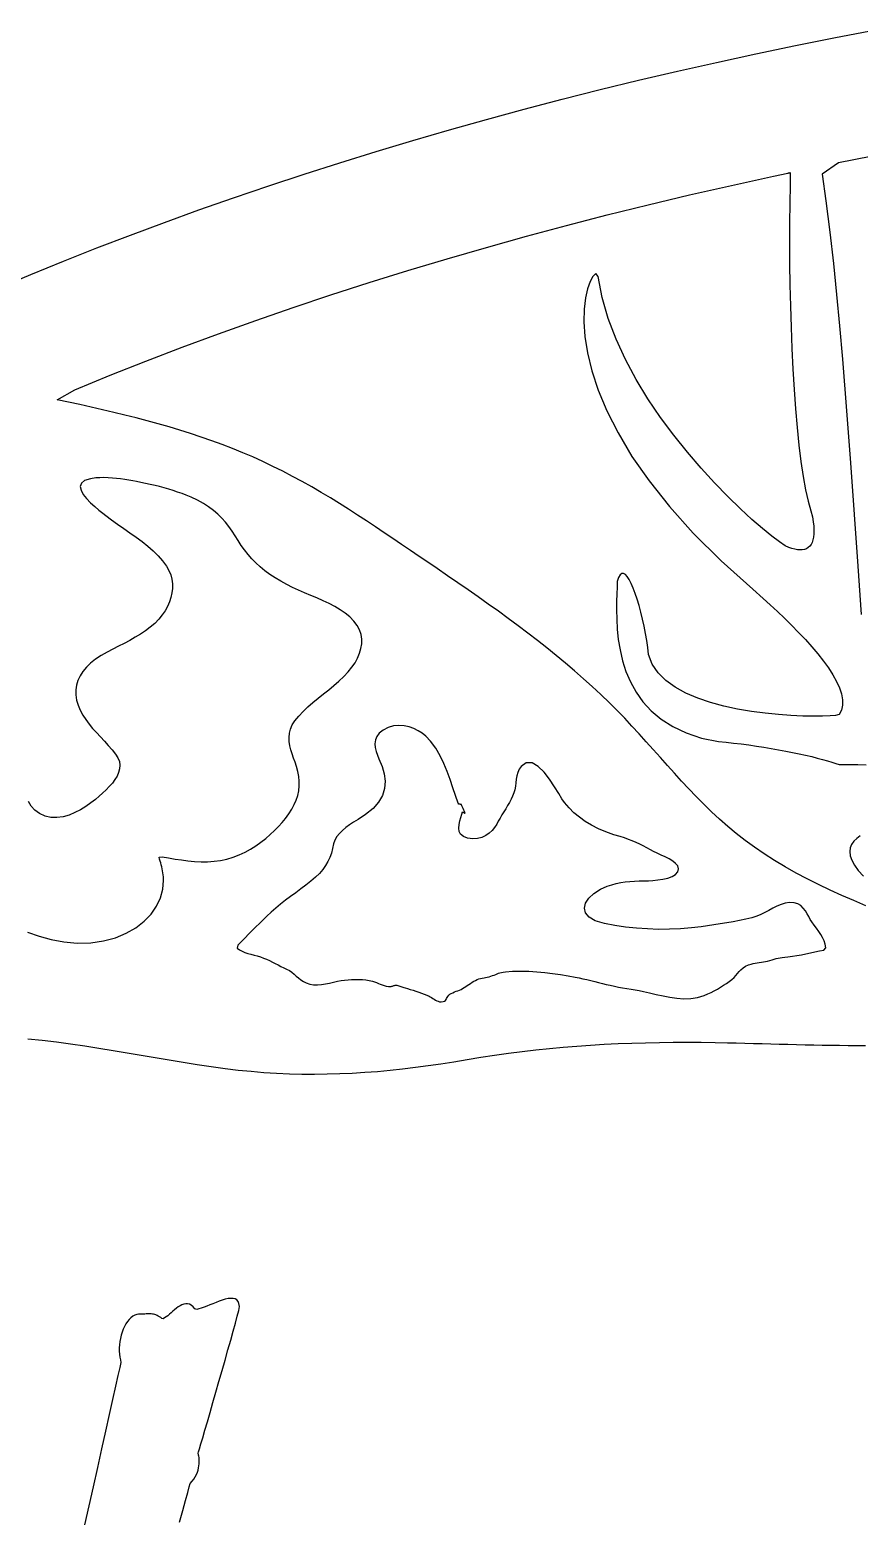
# Model space of a CAD drawing. Extents: x 0.2 to 24.2, y 0.4 to 12.4.
# Drawn here: x 4.51 to 7.88, y 5.97 to 12.01 of the extents above; entities that cross this region are included whole.
import ezdxf

# ---------------------------------------------------------------- set-up
doc = ezdxf.new("R2010")
doc.units = 0
doc.linetypes.add('0', pattern=[0])
doc.layers.add('1', color=7, linetype='0')

msp = doc.modelspace()

# ---------------------------------------------------------------- linework, layer by layer
at = {"layer": '1'}
for points in [[(4.38662, 10.965973), (4.518211, 11.021139), (4.651512, 11.075378), (4.786278, 11.128677), (4.922752, 11.181028), (5.060448, 11.23242), (5.199852, 11.282841), (5.340721, 11.332285), (5.483299, 11.380737), (5.627098, 11.428194), (5.772118, 11.474642), (5.91909, 11.520067), (6.067039, 11.564466), (6.216454, 11.607826), (6.367088, 11.650137), (6.519188, 11.691391), (6.672752, 11.731573), (6.827293, 11.770676), (6.983299, 11.808691), (7.14077, 11.845608), (7.299217, 11.881414), (7.458885, 11.916103), (7.619774, 11.949663), (7.781639, 11.982082), (7.944969, 12.013355)], [(7.993553, 11.513487), (7.793358, 11.474573), (7.727684, 11.427835), (7.743065, 11.319483), (7.75869, 11.193029), (7.773094, 11.066429), (7.786034, 10.939693), (7.797997, 10.812834), (7.809959, 10.677259), (7.827049, 10.46777), (7.842918, 10.258198), (7.858055, 10.04855), (7.871971, 9.838833), (7.886131, 9.642096)], [(7.904442, 8.461964), (7.855858, 8.482626), (7.807762, 8.503723), (7.760155, 8.525351), (7.71328, 8.547606), (7.667137, 8.570583), (7.621971, 8.594379), (7.577538, 8.619091), (7.534569, 8.644812), (7.492577, 8.671638), (7.452782, 8.698969), (7.415428, 8.726397), (7.379539, 8.75457), (7.345116, 8.783424), (7.311668, 8.812889), (7.279442, 8.842897), (7.247704, 8.873386), (7.217186, 8.904291), (7.187157, 8.935543), (7.15786, 8.967079), (7.128807, 8.998831), (7.099998, 9.030735), (7.071678, 9.062725), (7.04287, 9.094734), (7.014549, 9.126696), (6.985741, 9.158546), (6.956444, 9.190218), (6.926903, 9.221645), (6.896873, 9.252764), (6.864647, 9.284813), (6.830467, 9.317726), (6.795555, 9.350208), (6.760155, 9.382284), (6.723778, 9.413973), (6.687157, 9.445293), (6.649315, 9.476267), (6.611717, 9.506916), (6.573143, 9.53726), (6.534081, 9.567318), (6.49453, 9.597111), (6.454735, 9.626663), (6.414452, 9.655991), (6.37368, 9.685116), (6.332909, 9.71406), (6.291649, 9.742842), (6.250145, 9.771484), (6.208397, 9.800009), (6.166649, 9.828432), (6.128075, 9.854328), (6.092918, 9.878237), (6.057762, 9.902239), (6.022362, 9.926291), (5.986961, 9.950346), (5.951561, 9.974363), (5.915672, 9.998293), (5.880028, 10.022095), (5.843651, 10.045725), (5.807274, 10.069136), (5.770409, 10.092287), (5.733299, 10.115131), (5.695702, 10.137627), (5.657616, 10.159725), (5.619041, 10.181387), (5.579979, 10.202564), (5.540428, 10.223215), (5.500145, 10.243296), (5.459129, 10.262758), (5.418358, 10.281202), (5.377586, 10.298662), (5.336327, 10.315414), (5.294823, 10.33149), (5.252586, 10.34692), (5.209862, 10.361742), (5.166649, 10.375982), (5.123192, 10.389675), (5.079247, 10.402853), (5.034813, 10.415548), (4.990135, 10.427792), (4.945213, 10.439617), (4.900047, 10.451056), (4.854637, 10.462139), (4.808983, 10.4729), (4.763329, 10.483372), (4.71743, 10.493586), (4.671288, 10.503572), (4.625145, 10.513367), (4.696434, 10.55415), (4.839745, 10.612663), (4.984764, 10.669981), (5.131737, 10.726093), (5.280174, 10.781), (5.430321, 10.83469), (5.582176, 10.887167), (5.735741, 10.938417), (5.891014, 10.988443), (6.047997, 11.037235), (6.206444, 11.084791), (6.366356, 11.131104), (6.528221, 11.176172), (6.691307, 11.219986), (6.856102, 11.262545), (7.022606, 11.303841), (7.190331, 11.343872), (7.359764, 11.382631), (7.530663, 11.420115), (7.58828, 11.432434), (7.588768, 11.432543), (7.5895, 11.432652), (7.590233, 11.432762), (7.590477, 11.432871), (7.591209, 11.432981), (7.591698, 11.433088), (7.59243, 11.433199), (7.592918, 11.433308), (7.593407, 11.433416), (7.593895, 11.433525), (7.594627, 11.433636), (7.595116, 11.433744), (7.595848, 11.433853), (7.596336, 11.433962), (7.596825, 11.434071), (7.597557, 11.434179), (7.598045, 11.434288), (7.598534, 11.434397), (7.597557, 11.38414), (7.596092, 11.309244), (7.595116, 11.230614), (7.595116, 11.148991), (7.595604, 11.0651), (7.596825, 10.979679), (7.599022, 10.893457), (7.601707, 10.807169), (7.605125, 10.721546), (7.609032, 10.637321), (7.613914, 10.555227), (7.61953, 10.475994), (7.626122, 10.400358), (7.633446, 10.32905), (7.641258, 10.262802), (7.650291, 10.202347), (7.660057, 10.14842), (7.670555, 10.101749), (7.68203, 10.06307), (7.688622, 10.03866), (7.691551, 10.018814), (7.693504, 10.000715), (7.694481, 9.984316), (7.694481, 9.96958), (7.69326, 9.956459), (7.690575, 9.944916), (7.687157, 9.934908), (7.682762, 9.926394), (7.677391, 9.919329), (7.671043, 9.913673), (7.663963, 9.909386), (7.655907, 9.906424), (7.647118, 9.904745), (7.637596, 9.904308), (7.627342, 9.905071), (7.616356, 9.906994), (7.604881, 9.91003), (7.592918, 9.914143), (7.577538, 9.921587), (7.554344, 9.937033), (7.523338, 9.960199), (7.485985, 9.990631), (7.443016, 10.027884), (7.395897, 10.071507), (7.344872, 10.12105), (7.291405, 10.176064), (7.236473, 10.236097), (7.181053, 10.300707), (7.126122, 10.369434), (7.072411, 10.441835), (7.021141, 10.51746), (6.973534, 10.595858), (6.930077, 10.676579), (6.891991, 10.759176), (6.860252, 10.843197), (6.835838, 10.928192), (6.819725, 11.013716), (6.809227, 11.02508), (6.797508, 11.01302), (6.786278, 10.992266), (6.77578, 10.963146), (6.767723, 10.925987), (6.762352, 10.881113), (6.761375, 10.828857), (6.765526, 10.769541), (6.77578, 10.703495), (6.793358, 10.631046), (6.819237, 10.552521), (6.854149, 10.468246), (6.899803, 10.378551), (6.956444, 10.283762), (7.025536, 10.184208), (7.108299, 10.080212), (7.205223, 9.972105), (7.317528, 9.860212), (7.446434, 9.744862), (7.48867, 9.708044), (7.516991, 9.68202), (7.546043, 9.655033), (7.575096, 9.627262), (7.603905, 9.598877), (7.632225, 9.570065), (7.659569, 9.540997), (7.685692, 9.511847), (7.71035, 9.482798), (7.733055, 9.454021), (7.753563, 9.425697), (7.771385, 9.398003), (7.786278, 9.371113), (7.797997, 9.345205), (7.806297, 9.320456), (7.810448, 9.297043), (7.810448, 9.275143), (7.806053, 9.254934), (7.796532, 9.236589), (7.782372, 9.233023), (7.759666, 9.231211), (7.728905, 9.230064), (7.691795, 9.229809), (7.649071, 9.230659), (7.601219, 9.232834), (7.550194, 9.236551), (7.495995, 9.242029), (7.440819, 9.249485), (7.384422, 9.259138), (7.329002, 9.271208), (7.274803, 9.285908), (7.223289, 9.303461), (7.17495, 9.324083), (7.131493, 9.34799), (7.093651, 9.375404), (7.062401, 9.406544), (7.038475, 9.441622), (7.023582, 9.480862), (7.020409, 9.508944), (7.016258, 9.537258), (7.011375, 9.566092), (7.00576, 9.595045), (6.999657, 9.623734), (6.992821, 9.651754), (6.985497, 9.678715), (6.977928, 9.704222), (6.969872, 9.727879), (6.961815, 9.749296), (6.953514, 9.768074), (6.945457, 9.783823), (6.937401, 9.796144), (6.929588, 9.804647), (6.92202, 9.808937), (6.91494, 9.808617), (6.908104, 9.803293), (6.902, 9.792572), (6.896629, 9.776062), (6.896141, 9.753963), (6.895409, 9.727049), (6.894188, 9.695934), (6.8937, 9.661234), (6.894432, 9.623558), (6.896873, 9.583519), (6.901024, 9.541729), (6.908104, 9.498804), (6.918358, 9.455353), (6.93203, 9.411991), (6.950096, 9.369329), (6.972801, 9.327982), (7.000877, 9.288563), (7.034813, 9.251682), (7.074852, 9.217955), (7.121971, 9.18799), (7.17617, 9.162403), (7.23867, 9.141806), (7.307518, 9.127159), (7.337791, 9.124435), (7.368309, 9.121239), (7.399315, 9.117607), (7.430077, 9.113581), (7.460838, 9.109203), (7.491356, 9.104513), (7.521385, 9.099554), (7.550926, 9.094364), (7.579735, 9.088987), (7.607811, 9.083464), (7.634666, 9.077829), (7.660545, 9.072134), (7.685204, 9.066412), (7.708153, 9.060705), (7.729637, 9.055058), (7.749413, 9.049507), (7.767235, 9.044094), (7.78286, 9.038864), (7.796776, 9.034231), (7.817284, 9.03421), (7.842674, 9.03409), (7.872704, 9.033766), (7.906395, 9.033155)], [(4.505028, 8.354324), (4.552147, 8.337927), (4.600731, 8.32439), (4.652, 8.314772), (4.7062, 8.310137), (4.761375, 8.311497), (4.813377, 8.318998), (4.861229, 8.332045), (4.90493, 8.350037), (4.943993, 8.372377), (4.977684, 8.39847), (5.006004, 8.427711), (5.028465, 8.459507), (5.044823, 8.493259), (5.054344, 8.528368), (5.056786, 8.564236), (5.056053, 8.579084), (5.055077, 8.587162), (5.053856, 8.595209), (5.052391, 8.603228), (5.050926, 8.611217), (5.049217, 8.619184), (5.047264, 8.627123), (5.045311, 8.635042), (5.043114, 8.642937), (5.040916, 8.650812), (5.038719, 8.65867), (5.051659, 8.659731), (5.077049, 8.655325), (5.103172, 8.651079), (5.129051, 8.647226), (5.155663, 8.643997), (5.18203, 8.641619), (5.208641, 8.640327), (5.235252, 8.640352), (5.26162, 8.641918), (5.287743, 8.645264), (5.313622, 8.650618), (5.339012, 8.658201), (5.36367, 8.667665), (5.387108, 8.678656), (5.409813, 8.690987), (5.431297, 8.704468), (5.451561, 8.71892), (5.470848, 8.734146), (5.489159, 8.749969), (5.506248, 8.766195), (5.522606, 8.782646), (5.537254, 8.799124), (5.551414, 8.815784), (5.565331, 8.83428), (5.577293, 8.852856), (5.587059, 8.871527), (5.594872, 8.890306), (5.600975, 8.909204), (5.604881, 8.928238), (5.607079, 8.947418), (5.607079, 8.966761), (5.60537, 8.986277), (5.601463, 9.005976), (5.595848, 9.025877), (5.589989, 9.043205), (5.584129, 9.06023), (5.57827, 9.077135), (5.573387, 9.093954), (5.569237, 9.11072), (5.566795, 9.127468), (5.565819, 9.144222), (5.567772, 9.16102), (5.571678, 9.177896), (5.578758, 9.194881), (5.5895, 9.212002), (5.604881, 9.230974), (5.622704, 9.249834), (5.641991, 9.268023), (5.662254, 9.285709), (5.683739, 9.303068), (5.705223, 9.320271), (5.726707, 9.33749), (5.747948, 9.354897), (5.768211, 9.372662), (5.787743, 9.390957), (5.805321, 9.409958), (5.820702, 9.428778), (5.833153, 9.447262), (5.843651, 9.46611), (5.851707, 9.48521), (5.857323, 9.50444), (5.860252, 9.523689), (5.860497, 9.542837), (5.857567, 9.561773), (5.851463, 9.580372), (5.841942, 9.598524), (5.829002, 9.616114), (5.812401, 9.632862), (5.793602, 9.648108), (5.773094, 9.662113), (5.751122, 9.67507), (5.727928, 9.687166), (5.703758, 9.698603), (5.678856, 9.709566), (5.653709, 9.720249), (5.628807, 9.730846), (5.604149, 9.74155), (5.579491, 9.752552), (5.556053, 9.764162), (5.531883, 9.777195), (5.508934, 9.790855), (5.487694, 9.805145), (5.467674, 9.820065), (5.448875, 9.835613), (5.431297, 9.851797), (5.41494, 9.868616), (5.399559, 9.886072), (5.385399, 9.904165), (5.371971, 9.922897), (5.35952, 9.942268), (5.347313, 9.961954), (5.334862, 9.980934), (5.321678, 9.999176), (5.307762, 10.016676), (5.29287, 10.03343), (5.276756, 10.049431), (5.259178, 10.064671), (5.239647, 10.079145), (5.218407, 10.092848), (5.194969, 10.105776), (5.168846, 10.11792), (5.149071, 10.126129), (5.131737, 10.132725), (5.113914, 10.13899), (5.096092, 10.144932), (5.077782, 10.150562), (5.059471, 10.15589), (5.040916, 10.160919), (5.022118, 10.165663), (5.003075, 10.17013), (4.984032, 10.174328), (4.9645, 10.178265), (4.947411, 10.181562), (4.931786, 10.18445), (4.915672, 10.187279), (4.899559, 10.189947), (4.882713, 10.192362), (4.865868, 10.194429), (4.849022, 10.196049), (4.831932, 10.19713), (4.815086, 10.197575), (4.798241, 10.197287), (4.781639, 10.196175), (4.760643, 10.193314), (4.736717, 10.185781), (4.723289, 10.174936), (4.719139, 10.161484), (4.722313, 10.146137), (4.731346, 10.129602), (4.744774, 10.112595), (4.760887, 10.095819), (4.777977, 10.079987), (4.794823, 10.065811), (4.809959, 10.053999), (4.822411, 10.044094), (4.846092, 10.026525), (4.870506, 10.009102), (4.895409, 9.991699), (4.920555, 9.974199), (4.945457, 9.956476), (4.969627, 9.938408), (4.992821, 9.919876), (5.014793, 9.900757), (5.035057, 9.880928), (5.052879, 9.86027), (5.068504, 9.838654), (5.078514, 9.82098), (5.085594, 9.803326), (5.090477, 9.785311), (5.092918, 9.767038), (5.092918, 9.748615), (5.090965, 9.730145), (5.086815, 9.711729), (5.080956, 9.693476), (5.073143, 9.675488), (5.063133, 9.657867), (5.051414, 9.64072), (5.037254, 9.623196), (5.020897, 9.606524), (5.002831, 9.591063), (4.983543, 9.57663), (4.96328, 9.563049), (4.941795, 9.55014), (4.919823, 9.537724), (4.896873, 9.52562), (4.873924, 9.513649), (4.850975, 9.501635), (4.827538, 9.489391), (4.803612, 9.475973), (4.780907, 9.461069), (4.760887, 9.445398), (4.743797, 9.428989), (4.729393, 9.411873), (4.717918, 9.394075), (4.709373, 9.375624), (4.703514, 9.356546), (4.700829, 9.336872), (4.700829, 9.316629), (4.704002, 9.295841), (4.710106, 9.274694), (4.718651, 9.254406), (4.729149, 9.235033), (4.741356, 9.216425), (4.754784, 9.198421), (4.769188, 9.180868), (4.784569, 9.163609), (4.800438, 9.14649), (4.816551, 9.129354), (4.83242, 9.112047), (4.848045, 9.094408), (4.862206, 9.076595), (4.871971, 9.061565), (4.877586, 9.046572), (4.879784, 9.031645), (4.878563, 9.016819), (4.874657, 9.002125), (4.868065, 8.987593), (4.85952, 8.973261), (4.849022, 8.959158), (4.836815, 8.945316), (4.823875, 8.931768), (4.809715, 8.918545), (4.796043, 8.90617), (4.780174, 8.892654), (4.761864, 8.878508), (4.741844, 8.864416), (4.720116, 8.851068), (4.697411, 8.839149), (4.673485, 8.829348), (4.649315, 8.822344), (4.624413, 8.81883), (4.599998, 8.81949), (4.576073, 8.825012), (4.553123, 8.835604), (4.534569, 8.849468), (4.51992, 8.865927), (4.508934, 8.884464)], [(7.882469, 8.745419), (7.867821, 8.73484), (7.856102, 8.723272), (7.847313, 8.710592), (7.841454, 8.69668), (7.8395, 8.681412), (7.841454, 8.66466), (7.847801, 8.646307), (7.858543, 8.626228), (7.874413, 8.604301), (7.895409, 8.58152)], [(4.506493, 7.921953), (4.56411, 7.916248), (4.622215, 7.909529), (4.679588, 7.901932), (4.736961, 7.893604), (4.794579, 7.884691), (4.851707, 7.875332), (4.908836, 7.865675), (4.965721, 7.85586), (5.022606, 7.846031), (5.079735, 7.836332), (5.13662, 7.826906), (5.193504, 7.817898), (5.250389, 7.80945), (5.306786, 7.801817), (5.359276, 7.795542), (5.411522, 7.790308), (5.463524, 7.786095), (5.515282, 7.782875), (5.567039, 7.780626), (5.618065, 7.779329), (5.66909, 7.778957), (5.72036, 7.779491), (5.771141, 7.780903), (5.821922, 7.783173), (5.872948, 7.786276), (5.923973, 7.790192), (5.975243, 7.794893), (6.026268, 7.800362), (6.078026, 7.80657), (6.129539, 7.813499), (6.181541, 7.821123), (6.233788, 7.82942), (6.287498, 7.838474), (6.343651, 7.84763), (6.399559, 7.856066), (6.455467, 7.863806), (6.511131, 7.870859), (6.566795, 7.877249), (6.622215, 7.88299), (6.677635, 7.888094), (6.733299, 7.892582), (6.788475, 7.896471), (6.844139, 7.899775), (6.899803, 7.902508), (6.955467, 7.904692), (7.011375, 7.90634), (7.067528, 7.907469), (7.12368, 7.908096), (7.180077, 7.908236), (7.236717, 7.907906), (7.293846, 7.907122), (7.344383, 7.906061), (7.379295, 7.905205), (7.414207, 7.904306), (7.44912, 7.903383), (7.484032, 7.902449), (7.518944, 7.901516), (7.553856, 7.900602), (7.588768, 7.899715), (7.623436, 7.898872), (7.658592, 7.89809), (7.693504, 7.897379), (7.728416, 7.896753), (7.763329, 7.896231), (7.798241, 7.895817), (7.833397, 7.895536), (7.868309, 7.895395), (7.903221, 7.895411)], [(5.120995, 5.961866), (5.134422, 6.009254), (5.145897, 6.049843), (5.15493, 6.082409), (5.161034, 6.105732), (5.165184, 6.11874), (5.173241, 6.127878), (5.179832, 6.137098), (5.185448, 6.146334), (5.190331, 6.155519), (5.193993, 6.164585), (5.196922, 6.17346), (5.198875, 6.182085), (5.20034, 6.19039), (5.201317, 6.198305), (5.201561, 6.205765), (5.201561, 6.2127), (5.201073, 6.219046), (5.200584, 6.224731), (5.199852, 6.229694), (5.19912, 6.233864), (5.198387, 6.237173), (5.197655, 6.239555), (5.197166, 6.240944), (5.197411, 6.241463), (5.198875, 6.247063), (5.202538, 6.260014), (5.208397, 6.279514), (5.215721, 6.304783), (5.224266, 6.335022), (5.234276, 6.36944), (5.245262, 6.407251), (5.256981, 6.447659), (5.269188, 6.489874), (5.281395, 6.533104), (5.29409, 6.576559), (5.306053, 6.619448), (5.318016, 6.660978), (5.329002, 6.700357), (5.339012, 6.736797), (5.348045, 6.769505), (5.355614, 6.797688), (5.361473, 6.820557), (5.364647, 6.837072), (5.362694, 6.848528), (5.35952, 6.857254), (5.353905, 6.863497), (5.347069, 6.8675), (5.338768, 6.869507), (5.329002, 6.869762), (5.31826, 6.868509), (5.30703, 6.865993), (5.295067, 6.862455), (5.282616, 6.858141), (5.269676, 6.853296), (5.256981, 6.84816), (5.24453, 6.842979), (5.232567, 6.837999), (5.220848, 6.833462), (5.209862, 6.829609), (5.200096, 6.826687), (5.191307, 6.82494), (5.183739, 6.82744), (5.176903, 6.835962), (5.169334, 6.842054), (5.161766, 6.845932), (5.154442, 6.847816), (5.146873, 6.847921), (5.139061, 6.84647), (5.131248, 6.843681), (5.12368, 6.839773), (5.116112, 6.834965), (5.108788, 6.829475), (5.101219, 6.823523), (5.094139, 6.817327), (5.087059, 6.81111), (5.080223, 6.805084), (5.073631, 6.799473), (5.067284, 6.794495), (5.06118, 6.790367), (5.055565, 6.78731), (5.050194, 6.787413), (5.045067, 6.791477), (5.03994, 6.79495), (5.035057, 6.797886), (5.030174, 6.800314), (5.02578, 6.80228), (5.020897, 6.803831), (5.016014, 6.805006), (5.01162, 6.805847), (5.006493, 6.806398), (5.00161, 6.806702), (4.996727, 6.806797), (4.9916, 6.806732), (4.986229, 6.806545), (4.980614, 6.80628), (4.974754, 6.805977), (4.968651, 6.805683), (4.962303, 6.805439), (4.955711, 6.805285), (4.948143, 6.804583), (4.939842, 6.801598), (4.931541, 6.797037), (4.923729, 6.791046), (4.916649, 6.783754), (4.910057, 6.775293), (4.903954, 6.765804), (4.898338, 6.755415), (4.893456, 6.744268), (4.888817, 6.732492), (4.885155, 6.720221), (4.881981, 6.707592), (4.879784, 6.69474), (4.878075, 6.681801), (4.877342, 6.668907), (4.877342, 6.656193), (4.878075, 6.643793), (4.879784, 6.631845), (4.882225, 6.620481), (4.882957, 6.609795), (4.878807, 6.58963), (4.871727, 6.556938), (4.862206, 6.513256), (4.850243, 6.460114), (4.836571, 6.39904), (4.821678, 6.331568), (4.805565, 6.25923), (4.788475, 6.183558), (4.770897, 6.106081), (4.753319, 6.028332), (4.735741, 5.951841)]]:
    msp.add_lwpolyline(points, dxfattribs=at)
msp.add_lwpolyline([(5.930077, 9.057657), (5.943504, 9.026476), (5.952049, 8.995996), (5.955223, 8.966255), (5.953026, 8.937323), (5.944237, 8.909266), (5.928856, 8.882153), (5.906639, 8.856052), (5.876366, 8.831032), (5.84536, 8.810814), (5.827538, 8.799931), (5.810936, 8.789167), (5.795555, 8.778265), (5.781883, 8.76696), (5.76992, 8.754988), (5.759666, 8.742086), (5.751854, 8.727991), (5.746239, 8.71244), (5.742332, 8.694023), (5.73745, 8.675306), (5.731346, 8.657543), (5.723534, 8.64056), (5.714012, 8.624187), (5.702538, 8.608252), (5.688866, 8.592581), (5.673241, 8.577), (5.654442, 8.561337), (5.634178, 8.545506), (5.61367, 8.52998), (5.592918, 8.514652), (5.572166, 8.49938), (5.551659, 8.484026), (5.531395, 8.468447), (5.511864, 8.452503), (5.492821, 8.43605), (5.475243, 8.419447), (5.460594, 8.404827), (5.445702, 8.390179), (5.431053, 8.375505), (5.416649, 8.360802), (5.401756, 8.346071), (5.387352, 8.331316), (5.372948, 8.31653), (5.358543, 8.30172), (5.355125, 8.289984), (5.364647, 8.282866), (5.375145, 8.277075), (5.38662, 8.272326), (5.398582, 8.26833), (5.411034, 8.264805), (5.423973, 8.261471), (5.436668, 8.258032), (5.449364, 8.25421), (5.462547, 8.249622), (5.474754, 8.244513), (5.486717, 8.239054), (5.498436, 8.233351), (5.509666, 8.227514), (5.520897, 8.221655), (5.532127, 8.215883), (5.54409, 8.210306), (5.555809, 8.205034), (5.567039, 8.199192), (5.577049, 8.192282), (5.586327, 8.184662), (5.595116, 8.176687), (5.604393, 8.16872), (5.613426, 8.161114), (5.624168, 8.154224), (5.635643, 8.148413), (5.649315, 8.143929), (5.664696, 8.141464), (5.680565, 8.141136), (5.696922, 8.142485), (5.713524, 8.145054), (5.729881, 8.148386), (5.746483, 8.152027), (5.762352, 8.155514), (5.777489, 8.158394), (5.791161, 8.160265), (5.805077, 8.161654), (5.819481, 8.162628), (5.833885, 8.16312), (5.848534, 8.163061), (5.863182, 8.16238), (5.877098, 8.161011), (5.89077, 8.158884), (5.903465, 8.15593), (5.912498, 8.153189), (5.920311, 8.150171), (5.928123, 8.146992), (5.935692, 8.143818), (5.94326, 8.14082), (5.951317, 8.138166), (5.959618, 8.136028), (5.968651, 8.134573), (5.976707, 8.134041), (5.979393, 8.134346), (5.982323, 8.134975), (5.985008, 8.135817), (5.987694, 8.136759), (5.990623, 8.137686), (5.993309, 8.138483), (5.996239, 8.139046), (5.99868, 8.13925), (6.002586, 8.138954), (6.006981, 8.138243), (6.011375, 8.137251), (6.015526, 8.136042), (6.019676, 8.134684), (6.023582, 8.133242), (6.027489, 8.131783), (6.031639, 8.130371), (6.036034, 8.129072), (6.045799, 8.126091), (6.05703, 8.122644), (6.068504, 8.119087), (6.079979, 8.115404), (6.091454, 8.11158), (6.102684, 8.107597), (6.11367, 8.103443), (6.124657, 8.0991), (6.134178, 8.094868), (6.138573, 8.092485), (6.143456, 8.089504), (6.148582, 8.086168), (6.153954, 8.08272), (6.159325, 8.079407), (6.164696, 8.076471), (6.170555, 8.074158), (6.175926, 8.07271), (6.18325, 8.072323), (6.190575, 8.073082), (6.195946, 8.074907), (6.199608, 8.077627), (6.202293, 8.081064), (6.204247, 8.085054), (6.206444, 8.089418), (6.209373, 8.093988), (6.21328, 8.098589), (6.217918, 8.102644), (6.223534, 8.1061), (6.229637, 8.109188), (6.236229, 8.112013), (6.242821, 8.114672), (6.249657, 8.117275), (6.256493, 8.119921), (6.263084, 8.122717), (6.268944, 8.125761), (6.27578, 8.129789), (6.282372, 8.133995), (6.288475, 8.138308), (6.294823, 8.14266), (6.300926, 8.146982), (6.307762, 8.151203), (6.314598, 8.15526), (6.321678, 8.159075), (6.329247, 8.162401), (6.335838, 8.164799), (6.342674, 8.166733), (6.34951, 8.168337), (6.356346, 8.169735), (6.362938, 8.171059), (6.369774, 8.172434), (6.377098, 8.17399), (6.383934, 8.175858), (6.391014, 8.178217), (6.39785, 8.180708), (6.403954, 8.183146), (6.409569, 8.185482), (6.415184, 8.187666), (6.421043, 8.189648), (6.427391, 8.191376), (6.434471, 8.192801), (6.443016, 8.193871), (6.472557, 8.195856), (6.505028, 8.196558), (6.537498, 8.195885), (6.569969, 8.193993), (6.60244, 8.191031), (6.634666, 8.187155), (6.666649, 8.18252), (6.697899, 8.177277), (6.725731, 8.172085), (6.7416, 8.168959), (6.757469, 8.165625), (6.773338, 8.162113), (6.789452, 8.158457), (6.805321, 8.154684), (6.82119, 8.150829), (6.836571, 8.146923), (6.852196, 8.142996), (6.868065, 8.138973), (6.884911, 8.135242), (6.901756, 8.13195), (6.918602, 8.128967), (6.935448, 8.126167), (6.952538, 8.123419), (6.969383, 8.120594), (6.986229, 8.117569), (7.003807, 8.114208), (7.027977, 8.108746), (7.055077, 8.102297), (7.08242, 8.095991), (7.110497, 8.090494), (7.138573, 8.086472), (7.166649, 8.084591), (7.194725, 8.085524), (7.222801, 8.08993), (7.249413, 8.098177), (7.263573, 8.103933), (7.277245, 8.110176), (7.290428, 8.116856), (7.303368, 8.12392), (7.315575, 8.131311), (7.327782, 8.138981), (7.3395, 8.146872), (7.350975, 8.15493), (7.361473, 8.162954), (7.370262, 8.170891), (7.377831, 8.178955), (7.384666, 8.186998), (7.391258, 8.194878), (7.398582, 8.202442), (7.406883, 8.209547), (7.416893, 8.216042), (7.429588, 8.221783), (7.439842, 8.22517), (7.448143, 8.227182), (7.456444, 8.2288), (7.4645, 8.23015), (7.472801, 8.231356), (7.481102, 8.232544), (7.489403, 8.233839), (7.497459, 8.235367), (7.505516, 8.237257), (7.515526, 8.240065), (7.524559, 8.24268), (7.533104, 8.245049), (7.541161, 8.247169), (7.549217, 8.249048), (7.557274, 8.250681), (7.566063, 8.252068), (7.576073, 8.25321), (7.588768, 8.254311), (7.607079, 8.256565), (7.625389, 8.259611), (7.6437, 8.263222), (7.66201, 8.267178), (7.680077, 8.271255), (7.698387, 8.275232), (7.716454, 8.278883), (7.734764, 8.28199), (7.742821, 8.291283), (7.740135, 8.305798), (7.735741, 8.319502), (7.729637, 8.332592), (7.722313, 8.345276), (7.713768, 8.357748), (7.705223, 8.370211), (7.695702, 8.382864), (7.68618, 8.395908), (7.679588, 8.406338), (7.673485, 8.417459), (7.667137, 8.429327), (7.659813, 8.441196), (7.651268, 8.452328), (7.641014, 8.461979), (7.628563, 8.469408), (7.61367, 8.473867), (7.595604, 8.474642), (7.57827, 8.472059), (7.56118, 8.466928), (7.544334, 8.459898), (7.527733, 8.451616), (7.511375, 8.442732), (7.495262, 8.433893), (7.478905, 8.425751), (7.462547, 8.418951), (7.442772, 8.413157), (7.418114, 8.407097), (7.392479, 8.401611), (7.366844, 8.396626), (7.340477, 8.392065), (7.314598, 8.387857), (7.288475, 8.383923), (7.262352, 8.380188), (7.236961, 8.376579), (7.198387, 8.371799), (7.153709, 8.368065), (7.109032, 8.366112), (7.063866, 8.365892), (7.019188, 8.367369), (6.97451, 8.370489), (6.930565, 8.375217), (6.887108, 8.381502), (6.844872, 8.389307), (6.807762, 8.400198), (6.782616, 8.414888), (6.768211, 8.432413), (6.763573, 8.451794), (6.768211, 8.472061), (6.781395, 8.49225), (6.801659, 8.511383), (6.828514, 8.528492), (6.856346, 8.540857), (6.874657, 8.546869), (6.892723, 8.551619), (6.911034, 8.555271), (6.929344, 8.557985), (6.947899, 8.559925), (6.966698, 8.561256), (6.985741, 8.562141), (7.005516, 8.56274), (7.023094, 8.563236), (7.041161, 8.564245), (7.06118, 8.56613), (7.081932, 8.569176), (7.101463, 8.573656), (7.119041, 8.579855), (7.133202, 8.588045), (7.142235, 8.598511), (7.14492, 8.611526), (7.141747, 8.622944), (7.133446, 8.633142), (7.121727, 8.642574), (7.107323, 8.651321), (7.091209, 8.659472), (7.074608, 8.667107), (7.058495, 8.674309), (7.04409, 8.681168), (7.031395, 8.68816), (7.016991, 8.696535), (7.002342, 8.70434), (6.987694, 8.711628), (6.972801, 8.718449), (6.957664, 8.72485), (6.942039, 8.730885), (6.925438, 8.736599), (6.908104, 8.742048), (6.882713, 8.749643), (6.850487, 8.760942), (6.820702, 8.773708), (6.79287, 8.78792), (6.766991, 8.803555), (6.743065, 8.820595), (6.721092, 8.83901), (6.701073, 8.858788), (6.682762, 8.879896), (6.672508, 8.894793), (6.659569, 8.916254), (6.642479, 8.944027), (6.622215, 8.974224), (6.599754, 9.00296), (6.575829, 9.026344), (6.551659, 9.040489), (6.527977, 9.04151), (6.506493, 9.026381), (6.49868, 9.01507), (6.493309, 9.002464), (6.489647, 8.988903), (6.487206, 8.974731), (6.485497, 8.960295), (6.483543, 8.94594), (6.481346, 8.932005), (6.477684, 8.918842), (6.472557, 8.906296), (6.465965, 8.893343), (6.459129, 8.880493), (6.451805, 8.867722), (6.444237, 8.855), (6.436668, 8.842308), (6.4291, 8.829615), (6.421532, 8.8169), (6.414207, 8.80414), (6.40786, 8.791857), (6.399559, 8.779531), (6.389305, 8.767391), (6.377342, 8.75609), (6.363182, 8.74629), (6.347313, 8.738646), (6.329735, 8.733818), (6.310692, 8.732464), (6.28994, 8.735237), (6.272606, 8.74177), (6.26162, 8.75131), (6.25576, 8.763182), (6.254051, 8.776691), (6.255028, 8.791142), (6.258202, 8.805836), (6.262108, 8.820082), (6.266258, 8.833181), (6.268944, 8.841829), (6.270164, 8.841135), (6.271385, 8.840466), (6.27285, 8.839817), (6.274071, 8.839184), (6.275291, 8.838564), (6.276756, 8.837957), (6.277733, 8.837357), (6.279442, 8.836761), (6.279686, 8.836864), (6.278709, 8.839413), (6.276756, 8.8438), (6.274559, 8.849375), (6.271873, 8.855486), (6.269432, 8.861485), (6.266991, 8.866714), (6.265526, 8.870527), (6.264793, 8.872267), (6.263817, 8.87249), (6.262352, 8.872663), (6.261131, 8.872801), (6.259911, 8.87291), (6.25869, 8.872997), (6.257225, 8.873079), (6.256004, 8.873159), (6.254784, 8.873249), (6.251854, 8.87693), (6.240135, 8.908127), (6.229393, 8.940296), (6.218651, 8.97299), (6.206932, 9.00576), (6.193993, 9.038157), (6.178856, 9.069733), (6.161034, 9.100044), (6.139793, 9.128637), (6.120018, 9.149382), (6.105858, 9.160887), (6.0895, 9.171391), (6.071678, 9.180374), (6.052391, 9.187323), (6.032127, 9.191715), (6.010887, 9.193039), (5.989403, 9.190777), (5.967186, 9.184408), (5.946922, 9.174089), (5.931541, 9.161898), (5.921532, 9.148335), (5.915672, 9.133751), (5.913963, 9.118492), (5.91494, 9.102905), (5.918358, 9.087337), (5.923729, 9.07214)], close=True, dxfattribs=at)

doc.saveas('drawing.dxf')
